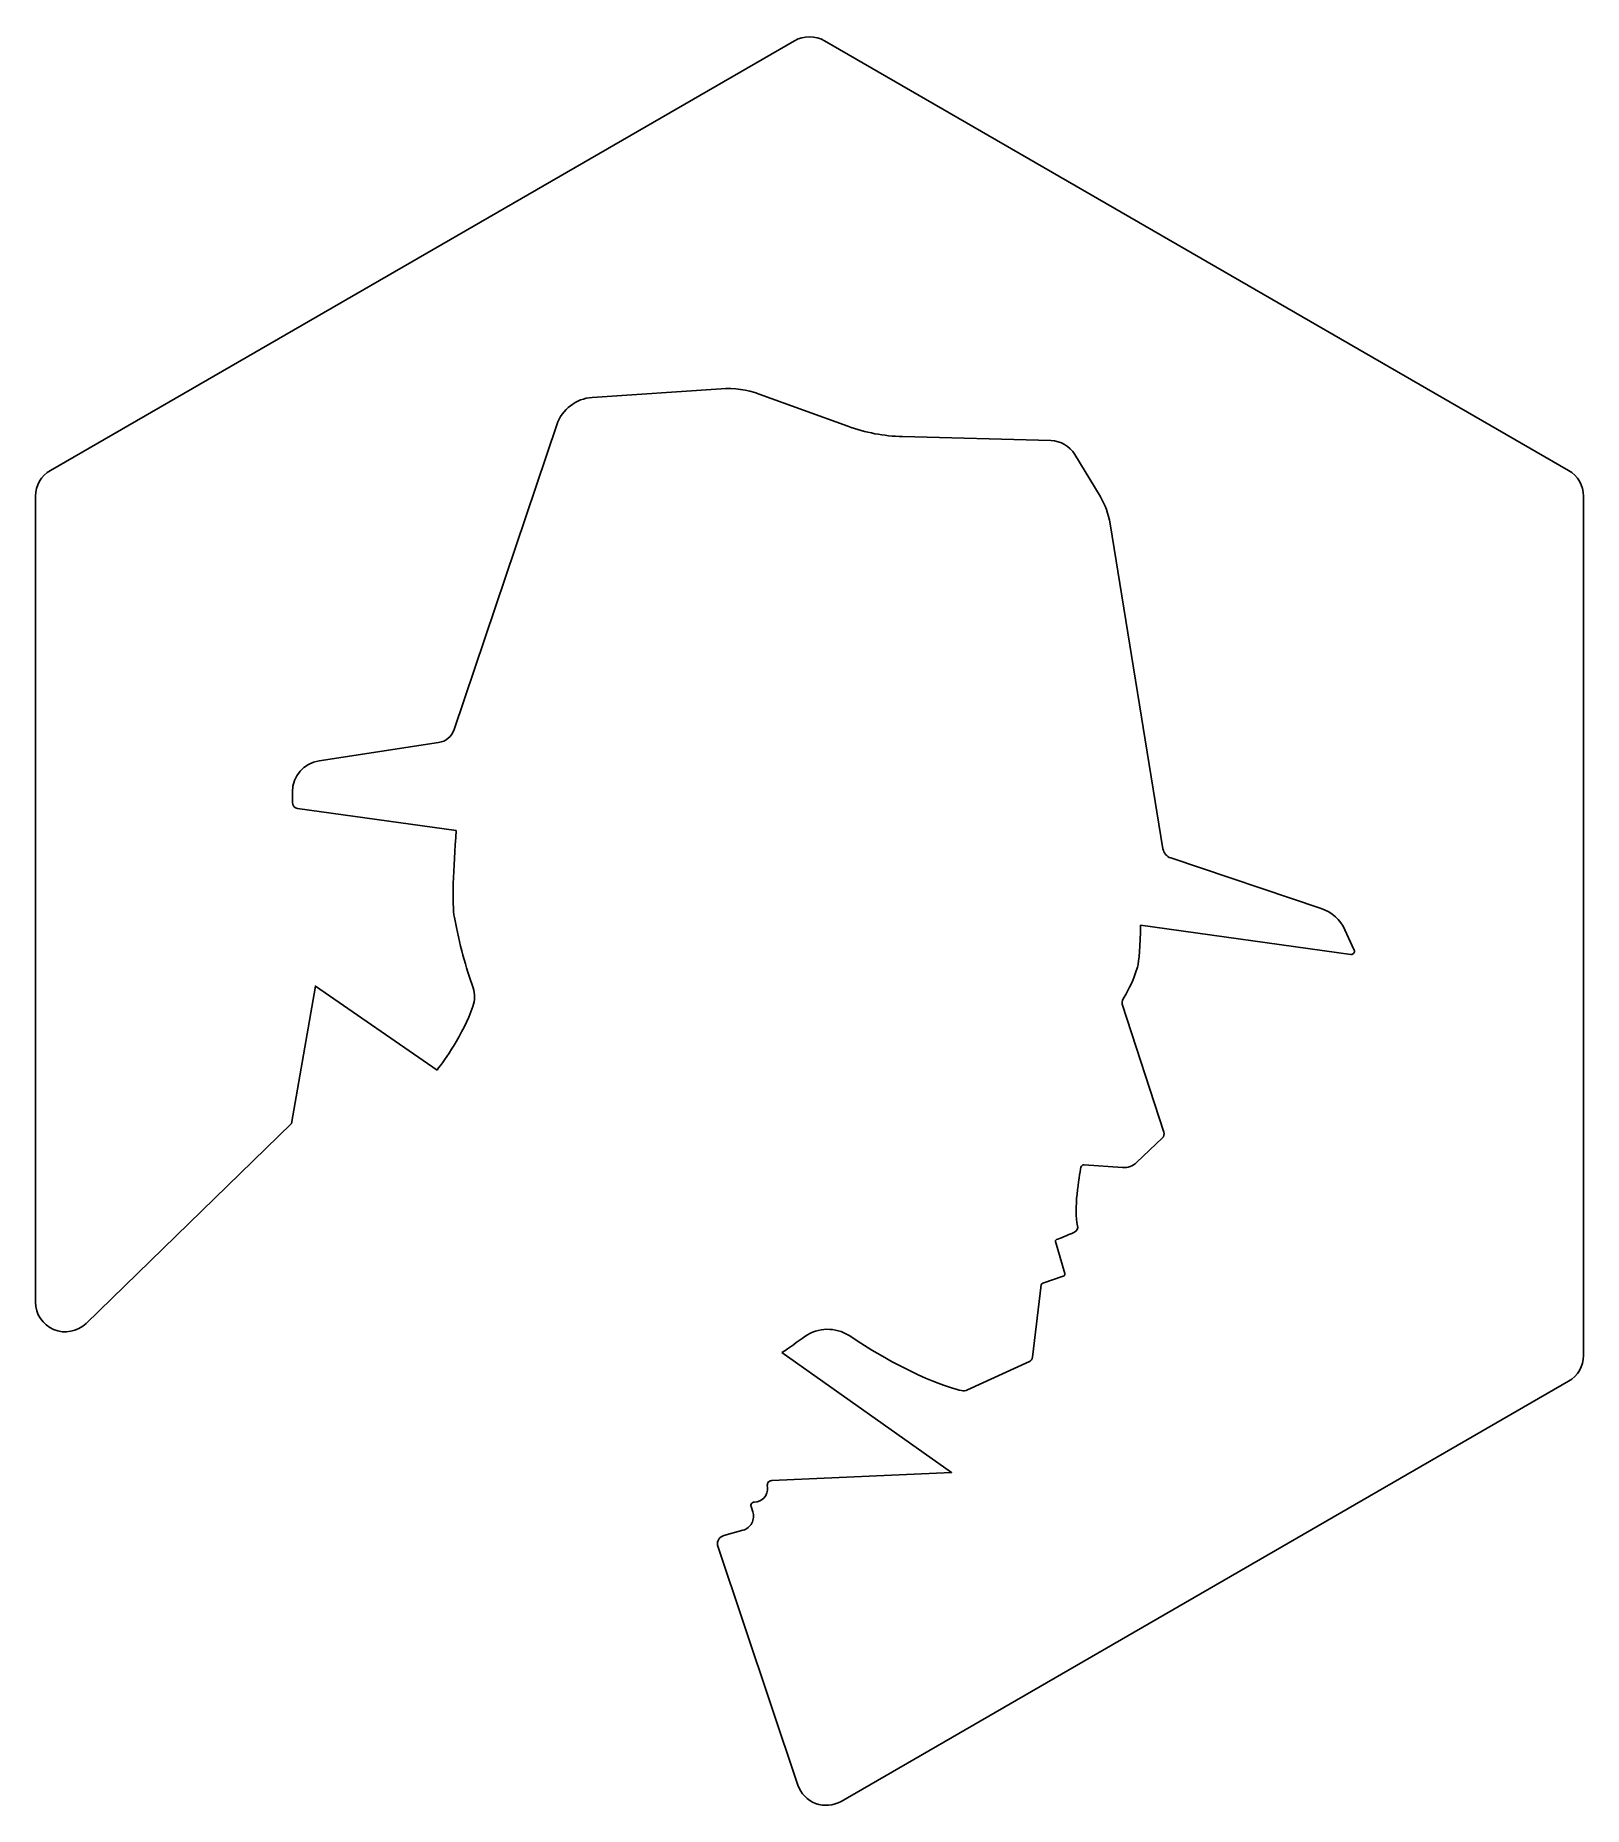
# Model space of a CAD drawing. Extents: x 0 to 504, y 0 to 576.
import ezdxf

# ---------------------------------------------------------------- set-up
doc = ezdxf.new("R2010")
doc.units = 0
doc.layers.add('ink_ext_XXXXXX', color=7, linetype='CONTINUOUS')

msp = doc.modelspace()

# ---------------------------------------------------------------- linework, layer by layer
at = {"layer": 'ink_ext_XXXXXX', "color": 7}
for points in [[(247.221585, 574.699773), (4.85745, 434.776806)], [(499.299968, 434.776806), (256.935834, 574.699773)], [(181.333556, 458.532876), (223.296105, 461.384266)], [(235.724865, 459.624556), (264.597144, 449.134726)], [(136.378847, 350.395469), (169.787907, 449.626796)], [(282.366944, 445.758696), (330.716592, 444.464976)], [(338.465832, 439.951646), (346.687592, 426.339977)], [(0, 426.359527), (0, 163.928183)], [(504.155468, 146.510314), (504.155468, 426.359527)], [(349.988672, 417.355677), (367.194722, 311.53196)], [(92.368178, 340.205449), (131.298497, 346.126549)], [(83.705849, 326.590519), (83.705849, 330.129489)], [(137.044277, 317.518229), (85.368129, 324.680899)], [(369.739782, 308.53394), (418.73791, 292.06436)], [(428.40328, 277.10357), (359.872372, 286.61252)], [(426.46108, 285.11677), (429.46888, 278.54719)], [(16.495969, 156.967553), (83.344079, 222.086582), (91.171528, 266.806011), (130.775087, 239.468601)], [(353.948022, 260.937061), (367.471712, 219.293862)], [(366.979642, 217.354922), (358.549332, 209.344982)], [(354.045782, 207.728652), (341.480152, 208.615032)], [(332.186282, 183.653223), (335.216892, 173.225313)], [(327.542603, 169.474523), (324.733583, 145.959594)], [(334.731342, 172.293323), (328.021633, 170.057833)], [(243.083065, 147.439054), (298.347713, 108.347435), (239.847155, 105.763265)], [(323.690793, 144.532274), (303.532343, 135.310094)], [(262.368144, 1.301699), (499.299968, 138.096304)], [(238.344885, 104.159975), (238.413285, 103.508235)], [(233.068985, 97.280815), (233.622965, 95.628645)], [(230.419645, 89.600011), (224.215035, 87.882665)], [(222.093605, 84.689118), (248.296985, 6.623191)]]:
    msp.add_lwpolyline(points, dxfattribs=at)
for points in [[(256.935834, 574.699773), (253.931294, 576.433413), (250.226124, 576.433413), (247.221585, 574.699773)], [(223.296105, 461.384266), (227.519405, 461.667766), (231.749225, 461.068166), (235.724865, 459.624556)], [(169.787907, 449.626796), (171.482436, 454.658256), (176.038136, 458.174416), (181.333556, 458.532876)], [(264.597144, 449.134726), (270.299904, 447.058926), (276.302464, 445.918366), (282.366944, 445.758696)], [(330.716592, 444.464976), (333.900362, 444.376976), (336.820182, 442.679196), (338.465832, 439.951646)], [(4.85745, 434.776806), (1.85193, 433.039906), (0, 429.830067), (0, 426.359527)], [(504.155468, 426.359527), (504.155468, 429.830067), (502.304508, 433.039906), (499.299968, 434.776806)], [(346.687592, 426.339977), (348.349532, 423.583097), (349.473792, 420.529677), (349.988672, 417.355677)], [(131.298497, 346.126549), (133.662377, 346.485009), (135.618587, 348.130659), (136.378847, 350.395469)], [(83.705849, 330.129489), (83.705849, 335.164209), (87.385929, 339.446169), (92.368178, 340.205449)], [(85.368129, 324.680899), (84.412339, 324.814509), (83.705849, 325.629189), (83.705849, 326.590519)], [(136.446297, 289.1641), (135.631617, 293.56337), (136.101197, 304.96238), (137.044277, 317.518229)], [(367.194722, 311.53196), (367.422832, 310.13723), (368.400452, 308.98364), (369.739782, 308.53394)], [(142.509147, 266.278101), (140.248577, 272.782511), (138.063927, 280.43399), (136.446297, 289.1641)], [(418.73791, 292.06436), (422.15957, 290.91403), (424.95555, 288.39504), (426.46108, 285.11677)], [(359.872372, 286.61252), (359.781172, 280.06249), (359.448742, 275.03428), (358.849132, 272.942191)], [(429.3646, 277.51091), (429.13975, 277.21111), (428.77478, 277.05469), (428.40328, 277.10357)], [(429.46888, 278.54719), (429.62856, 278.20502), (429.58946, 277.80746), (429.3646, 277.51091)], [(358.849132, 272.942191), (357.447882, 268.041071), (355.114642, 264.032841), (354.137022, 262.465401)], [(142.473247, 260.200591), (143.177137, 262.165591), (143.193427, 264.309831), (142.509147, 266.278101)], [(130.775087, 239.468601), (133.398687, 242.831601), (139.065927, 250.727481), (142.473247, 260.200591)], [(354.137022, 262.465401), (353.847002, 262.005921), (353.778562, 261.455191), (353.948022, 260.937061)], [(367.471712, 219.293862), (367.696562, 218.599752), (367.504312, 217.850242), (366.979642, 217.354922)], [(340.476462, 207.836192), (339.899672, 204.746922), (338.025902, 193.895382), (339.378272, 188.785713)], [(341.480152, 208.615032), (340.994602, 208.641132), (340.564452, 208.308712), (340.476462, 207.836192)], [(358.549332, 209.344982), (357.343602, 208.204432), (355.714242, 207.614602), (354.045782, 207.728652)], [(338.410432, 186.713163), (335.865372, 185.526993), (333.421332, 184.588473), (332.476302, 184.233273)], [(339.378272, 188.785713), (339.599872, 187.954733), (339.195782, 187.078143), (338.410432, 186.713163)], [(332.476302, 184.233273), (332.241672, 184.145273), (332.117842, 183.897623), (332.186282, 183.653223)], [(335.216892, 173.225313), (335.327682, 172.831013), (335.115872, 172.420413), (334.731342, 172.293323)], [(328.021633, 170.057833), (327.764193, 169.966633), (327.575183, 169.745003), (327.542603, 169.474523)], [(0, 163.928183), (0, 160.024233), (2.33813, 156.498303), (5.93935, 154.976473)], [(5.93935, 154.976473), (9.53926, 153.457913), (13.696729, 154.243263), (16.495969, 156.967553)], [(264.945824, 152.965844), (260.553064, 155.843293), (254.837274, 155.722723), (250.565084, 152.672564)], [(250.565084, 152.672564), (248.150375, 150.942184), (245.484735, 149.087964), (243.083065, 147.439054)], [(301.564073, 135.088504), (298.060953, 135.844524), (285.909174, 139.236854), (264.945824, 152.965844)], [(324.733583, 145.959594), (324.661883, 145.337174), (324.264323, 144.796234), (323.690793, 144.532274)], [(499.299968, 138.096304), (502.304508, 139.829944), (504.155468, 143.039784), (504.155468, 146.510314)], [(303.532343, 135.310094), (302.916443, 135.026584), (302.225593, 134.941854), (301.564073, 135.088504)], [(238.732665, 105.307045), (238.442645, 104.997465), (238.302515, 104.580355), (238.344885, 104.159975)], [(239.847155, 105.763265), (239.430035, 105.776265), (239.022695, 105.613365), (238.732665, 105.307045)], [(233.225405, 98.284505), (233.013585, 97.994475), (232.958185, 97.616465), (233.068985, 97.280815)], [(234.131325, 98.753755), (233.772865, 98.753755), (233.437215, 98.577785), (233.225405, 98.284505)], [(237.334645, 100.171305), (236.513455, 99.268635), (235.353345, 98.753755), (234.131325, 98.753755)], [(238.413285, 103.508235), (238.540375, 102.295985), (238.149325, 101.087005), (237.334645, 100.171305)], [(233.622965, 95.628645), (234.033565, 94.393585), (233.919505, 93.060775), (233.313385, 91.923476)], [(224.215035, 87.882665), (222.813785, 87.488359), (221.907865, 86.129473), (222.093605, 84.689118)], [(233.313385, 91.923476), (232.704005, 90.786185), (231.661215, 89.945435), (230.419645, 89.600011)], [(248.296985, 6.623191), (249.225725, 3.863054), (251.343894, 1.660158), (254.071444, 0.627144)], [(254.071444, 0.627144), (256.798994, -0.402612), (259.842634, -0.154949), (262.368144, 1.301699)]]:
    msp.add_open_spline(points, degree=3, dxfattribs=at)

doc.saveas('drawing.dxf')
